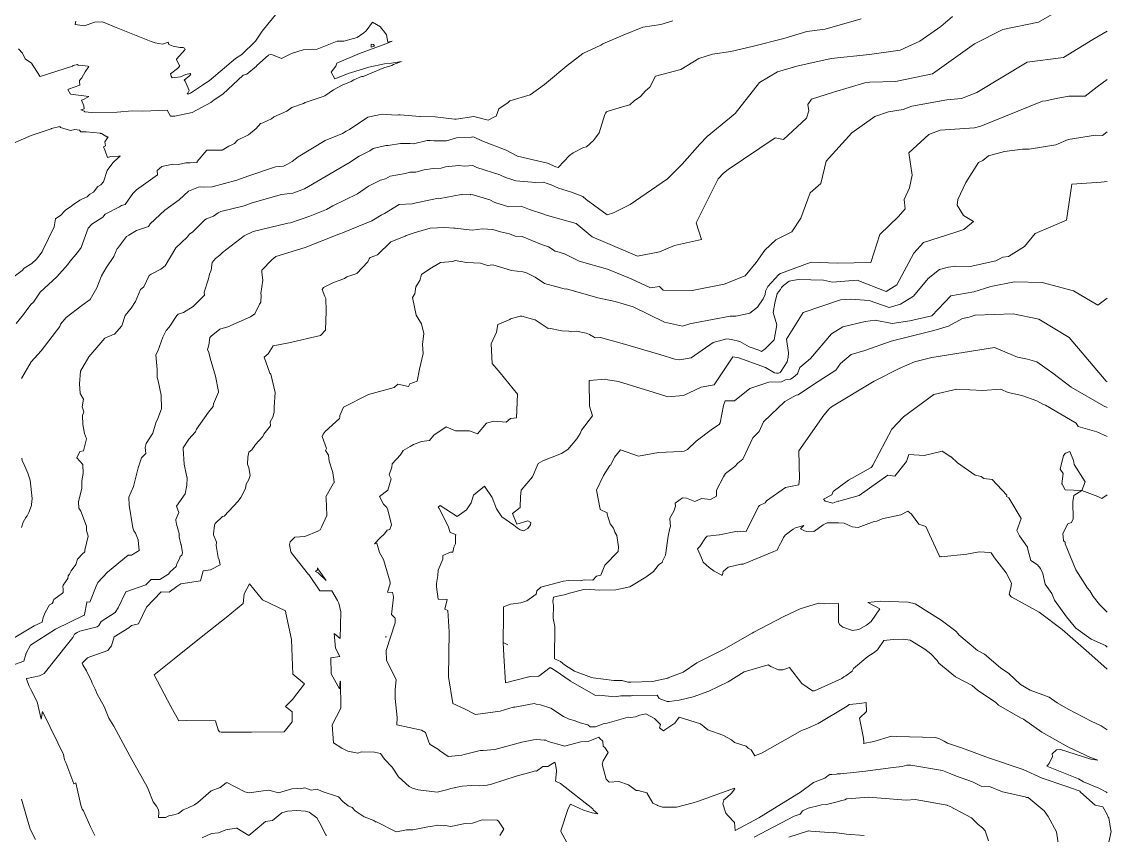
# Model space of a CAD drawing. Header units: metres. Extents: x 809241 to 811075, y 9156873 to 9158251.
# Drawn here: x 810624.8 to 811075.3, y 9157428.7 to 9157765.2 of the extents above; entities that cross this region are included whole.
import ezdxf

# ---------------------------------------------------------------- set-up
doc = ezdxf.new("R2010")
doc.units = ezdxf.units.M
doc.layers.add('C-TOPO-MAJR', color=9, linetype='Continuous')

msp = doc.modelspace()

# ---------------------------------------------------------------- linework, layer by layer
at = {"layer": 'C-TOPO-MAJR', "color": 9, "linetype": 'Continuous', "lineweight": 5}
for points, elevation in [([(811073.27, 9157781.27), (811045.22, 9157765.02), (811030.47, 9157762), (811018.71, 9157756.04), (811001.45, 9157743.65), (810986.08, 9157740.47), (810975.49, 9157740.14), (810973.36, 9157739.9), (810960.49, 9157736.12), (810951.41, 9157733.15), (810949.86, 9157730.9), (810950.28, 9157728.28), (810949.22, 9157725.33), (810939.82, 9157716.52), (810936.29, 9157717.19), (810916.92, 9157704.13), (810914.99, 9157702.55), (810912.75, 9157700.16), (810907.08, 9157688.92), (810903.66, 9157682.05), (810905.91, 9157675.07), (810894.75, 9157672.69), (810888.44, 9157669.98), (810879.38, 9157668.29), (810866.13, 9157673.86), (810860.58, 9157676.24), (810854.07, 9157681.7), (810841.16, 9157685.3), (810840.59, 9157685.67), (810834.71, 9157687.51), (810831.3, 9157688.87), (810826.17, 9157688.67), (810820.38, 9157690.47), (810818.36, 9157691.57), (810811.38, 9157693.58), (810811.35, 9157693.59), (810811.3, 9157693.59), (810810.19, 9157693.7), (810810.38, 9157693.64), (810807.12, 9157693.68), (810806.81, 9157693.64), (810806.4, 9157693.71), (810797.77, 9157692.13), (810797.24, 9157692.17), (810796.45, 9157692.12), (810786.64, 9157690.05), (810786.14, 9157689.88), (810780.79, 9157689.64), (810780.77, 9157689.64), (810774.81, 9157685.83), (810773.39, 9157685.2), (810769.51, 9157682.8), (810757.4, 9157677.88), (810756.77, 9157677.56), (810755.9, 9157677.32), (810742, 9157671.85), (810729.83, 9157668.07), (810728.14, 9157666.65), (810724.06, 9157662.49), (810723.98, 9157661.44), (810724.47, 9157658.26), (810723.64, 9157652.85), (810723.71, 9157652.07), (810723.58, 9157649.16), (810723.07, 9157648.36), (810721.18, 9157644.38), (810719.3, 9157643.17), (810709.91, 9157638.97), (810706.62, 9157637.98), (810703.02, 9157635.12), (810702.57, 9157634.59), (810702.07, 9157631.41), (810701.5, 9157629.56), (810702.13, 9157628.34), (810702.62, 9157626.05), (810704.83, 9157618.66), (810706.06, 9157612.25), (810706.08, 9157612.01), (810704.03, 9157607.18), (810703.93, 9157606.11), (810701.91, 9157603.76), (810697.02, 9157596.61), (810696.65, 9157595.6), (810693.83, 9157592.48), (810691.49, 9157588.9), (810691.45, 9157588.75), (810691.44, 9157588.54), (810691.95, 9157582.2), (810692.85, 9157577.5), (810693.21, 9157576.56), (810692.97, 9157573.47), (810692.38, 9157569.94), (810688.75, 9157564.85), (810689.71, 9157562.17), (810688.42, 9157559.38), (810688.43, 9157559.04), (810688.78, 9157557.34), (810689.88, 9157553.55), (810689.9, 9157552.17), (810690.59, 9157549.13), (810690.63, 9157549.02), (810690.65, 9157548.98), (810691.18, 9157545.59), (810690.89, 9157544.56), (810690.31, 9157544.02), (810690.04, 9157543.02), (810688.82, 9157541.04), (810688.55, 9157539.92), (810686.09, 9157537.71), (810685.38, 9157536.77), (810685.2, 9157536.58), (810681.78, 9157534.43), (810678.28, 9157534.56), (810676.08, 9157532.3), (810667.76, 9157529.42), (810664.62, 9157522.76), (810663.37, 9157520.81), (810657.57, 9157517.06), (810656.61, 9157515.49), (810655.94, 9157514.91), (810648.79, 9157513.12), (810647.6, 9157512.54), (810646.52, 9157511.85), (810645.84, 9157510.56), (810644.18, 9157508.49), (810634.05, 9157495.62), (810632.12, 9157494.63), (810626.9, 9157493.51), (810626.73, 9157493.46), (810626.65, 9157493.38), (810626.7, 9157493.28), (810627.8, 9157490.31), (810628.56, 9157489.05), (810631.18, 9157483.87), (810632.72, 9157476.66), (810633.28, 9157479.9), (810639.68, 9157467), (810641.95, 9157462.18), (810642.35, 9157459.97), (810642.96, 9157458.87), (810646.32, 9157449.92), (810647.09, 9157450.37), (810649.22, 9157441.15), (810649.75, 9157439.56), (810650.25, 9157438.84), (810653.15, 9157432.15), (810655.01, 9157428.64)], 2450), ([(810647.17, 9157765.4), (810646.82, 9157764.05), (810650.69, 9157763.47), (810654.84, 9157764.98), (810658.16, 9157765.09), (810663.08, 9157763.13), (810678.23, 9157757.05), (810679.94, 9157756.46), (810682.92, 9157755.9), (810685.26, 9157756.76), (810685.58, 9157755.83), (810686.73, 9157755.38), (810687.3, 9157755.05), (810690.12, 9157754.58), (810691.48, 9157754.53), (810692.02, 9157754.27), (810692.33, 9157753.71), (810688.67, 9157749.71), (810688.78, 9157749.53), (810688.87, 9157749.22), (810690.03, 9157747.11), (810690.16, 9157747.05), (810689.71, 9157746.43), (810689.18, 9157745.83), (810686.19, 9157743.59), (810686.53, 9157742.68), (810686.94, 9157741.96), (810690.43, 9157742.46), (810692.64, 9157743.32), (810694.42, 9157743.79), (810694.59, 9157743.62), (810694.71, 9157743.6), (810694.22, 9157742.9), (810691.89, 9157741.08), (810692.28, 9157740.62), (810693.95, 9157736.75), (810693.49, 9157735.6), (810693.21, 9157735.32), (810693.52, 9157735.27), (810694.47, 9157735.63), (810699.47, 9157738.95), (810700.06, 9157739.43), (810702.29, 9157740.81), (810713.11, 9157750.02), (810715.74, 9157751.65), (810721.45, 9157757.18), (810724.15, 9157761.32), (810726.46, 9157764.23), (810734.83, 9157774.41)], 2480), ([(811009.64, 9157767.33), (811004.91, 9157763.18), (810996.19, 9157757.18), (810988.06, 9157753.43), (810975.35, 9157751.63), (810959.48, 9157749.93), (810945.25, 9157746.88), (810937.33, 9157744.47), (810929.9, 9157740.05), (810919.79, 9157727.26), (810908.21, 9157717.77), (810905.22, 9157714.59), (810897.87, 9157706.25), (810891.78, 9157700.25), (810876.39, 9157689.55), (810869.48, 9157686.12), (810866.82, 9157685.31), (810858.16, 9157691.63), (810856.81, 9157692.91), (810852.05, 9157694.76), (810846.73, 9157696.32), (810843.75, 9157697.78), (810842, 9157698.24), (810840.55, 9157698.81), (810837.33, 9157698.65), (810829.08, 9157699.33), (810827.01, 9157700.11), (810824.74, 9157700.76), (810822.4, 9157701.82), (810812.93, 9157704.93), (810811.29, 9157705.68), (810807.82, 9157705.5), (810805.48, 9157705.73), (810799.99, 9157705.25), (810798.24, 9157704.59), (810794.85, 9157704.43), (810791.23, 9157703.91), (810787.67, 9157702.96), (810785.17, 9157703), (810783.47, 9157702.4), (810777.09, 9157701.33), (810775.21, 9157700.21), (810773.05, 9157699.67), (810768.21, 9157697.24), (810763.54, 9157693.99), (810753.44, 9157689.12), (810750.8, 9157687.57), (810743.87, 9157684.78), (810735.84, 9157682.05), (810734.8, 9157681.93), (810720.48, 9157678.37), (810716.73, 9157676.6), (810707.73, 9157669.72), (810706.67, 9157668.7), (810704.84, 9157667.31), (810703.48, 9157665.67), (810703.09, 9157662.49), (810702.33, 9157660.8), (810701.91, 9157658.92), (810700.14, 9157653.37), (810700.25, 9157652.11), (810695.65, 9157647.38), (810691.63, 9157644.95), (810689.45, 9157644.31), (810689.11, 9157643.9), (810688.86, 9157643.64), (810685.69, 9157638.87), (810684.53, 9157637.46), (810683.06, 9157634.73), (810681.06, 9157628.9), (810680.13, 9157627.42), (810680.69, 9157621.36), (810680.74, 9157618), (810681.13, 9157616.73), (810682.38, 9157610.72), (810682.54, 9157605.1), (810680.99, 9157601.03), (810680.15, 9157599.36), (810678.94, 9157595.01), (810676.25, 9157590.71), (810675.75, 9157589.1), (810675.99, 9157586.68), (810674.29, 9157584.76), (810672.9, 9157580.74), (810671.01, 9157572.9), (810669.05, 9157568.61), (810669.14, 9157565.19), (810670.72, 9157555.86), (810671.06, 9157554.61), (810671.75, 9157553.68), (810672.84, 9157550.88), (810672.86, 9157550.79), (810673.28, 9157546.5), (810670.09, 9157544.5), (810668.75, 9157544.5), (810660.18, 9157537.58), (810656.23, 9157533.19), (810655.51, 9157531.74), (810652.84, 9157525.1), (810651.6, 9157525.29), (810651.66, 9157524.98), (810650.71, 9157519.96), (810650.64, 9157519.78), (810650.42, 9157519.59), (810650.21, 9157519.54), (810638.72, 9157513.91), (810628.36, 9157507.28), (810626.62, 9157503.96), (810625.56, 9157500.69), (810616.02, 9157497.28)], 2460), ([(810971.95, 9157766.37), (810957.06, 9157762.08), (810949.47, 9157761.16), (810939.97, 9157758.27), (810926.85, 9157755.02), (810918.04, 9157752.91), (810910.46, 9157751.85), (810904.74, 9157749.94), (810897.36, 9157745.47), (810886.87, 9157742.72), (810884.49, 9157738.18), (810882.72, 9157736.59), (810880.69, 9157734.27), (810877.99, 9157732.44), (810876.24, 9157730.77), (810873.14, 9157730.03), (810867.72, 9157728.28), (810866.53, 9157727.99), (810866.27, 9157727.52), (810866.1, 9157727.33), (810865.88, 9157726.79), (810863.55, 9157719.18), (810861.17, 9157716.03), (810858.33, 9157713.43), (810857, 9157713.13), (810852.8, 9157711.01), (810851.25, 9157709.84), (810846.59, 9157704.94), (810845.6, 9157705.18), (810842.15, 9157706.64), (810829.81, 9157709.54), (810825.06, 9157712.09), (810815.03, 9157715.92), (810811.79, 9157717.41), (810811.25, 9157717.55), (810810.81, 9157717.48), (810804.54, 9157717.14), (810800.43, 9157715.92), (810795.27, 9157715.89), (810793.62, 9157716.09), (810792.35, 9157716.13), (810786.71, 9157714.73), (810785.44, 9157714.84), (810781.35, 9157714.9), (810776.32, 9157713.99), (810775.25, 9157714.06), (810770.12, 9157712.82), (810768.63, 9157711.83), (810764.3, 9157709.59), (810759.88, 9157706.71), (810759.55, 9157706.58), (810757.95, 9157705.58), (810741.7, 9157696.06), (810736.83, 9157694.26), (810732.13, 9157693.73), (810720.08, 9157690.25), (810716.7, 9157688.99), (810707.1, 9157686.64), (810705.94, 9157686.09), (810704.08, 9157684.82), (810701.13, 9157683.69), (810700.51, 9157683.21), (810695.48, 9157678.36), (810694.07, 9157677.29), (810693.13, 9157676.14), (810688.44, 9157671.68), (810684.06, 9157664.23), (810682.27, 9157662.87), (810678.31, 9157660.84), (810677.43, 9157660.18), (810675.24, 9157655.59), (810675.09, 9157655.41), (810673.91, 9157654.39), (810671.79, 9157649.5), (810669.97, 9157646.7), (810667.49, 9157643.72), (810666.18, 9157639.36), (810663.12, 9157636.03), (810663.02, 9157635.97), (810659.13, 9157634.29), (810652.44, 9157626.65), (810649.09, 9157620.72), (810648.67, 9157615.39), (810648.89, 9157611.45), (810650.27, 9157609.11), (810649.66, 9157605.91), (810650.35, 9157603.8), (810649.9, 9157602.35), (810650.01, 9157598.55), (810650.72, 9157594.86), (810651.5, 9157592.64), (810650.23, 9157587.67), (810648.78, 9157587.48), (810647.53, 9157584.88), (810650.02, 9157582.11), (810650.2, 9157578.35), (810649.73, 9157576.14), (810649.62, 9157574.83), (810649.62, 9157572.29), (810648.17, 9157566.57), (810648.31, 9157564.05), (810649.17, 9157562.76), (810651.55, 9157556.58), (810651.5, 9157554.7), (810652.19, 9157552.36), (810650.83, 9157546.62), (810650.86, 9157546), (810650.58, 9157545.66), (810649.97, 9157545.31), (810647.86, 9157542.86), (810647.17, 9157540.66), (810645.19, 9157538.02), (810644.43, 9157536.77), (810643.87, 9157536.02), (810643.81, 9157534.97), (810641.9, 9157532.12), (810641.67, 9157531.43), (810641.93, 9157530.61), (810641.84, 9157529.13), (810641.53, 9157528.81), (810637.98, 9157526.26), (810637.67, 9157525.49), (810637.75, 9157525.25), (810637.25, 9157524.58), (810636.24, 9157524.03), (810634.46, 9157520.91), (810633.53, 9157518.79), (810633.15, 9157516.9), (810629.85, 9157515.28), (810620.97, 9157509.97)], 2470), ([(810622.43, 9157640.45), (810625.43, 9157644.1), (810625.73, 9157644.56), (810626.6, 9157645.56), (810628.53, 9157648.31), (810629.66, 9157649.19), (810632.35, 9157653.33), (810639.29, 9157659.62), (810643.86, 9157664.78), (810644.83, 9157666.23), (810647.85, 9157669.75), (810649.34, 9157671.86), (810652.17, 9157679.75), (810653.72, 9157681.45), (810658.26, 9157684.32), (810659.18, 9157685.54), (810665.12, 9157688.59), (810666.04, 9157689.13), (810667.44, 9157689.64), (810670.68, 9157694.2), (810672.26, 9157695.66), (810680.82, 9157701.92), (810680.81, 9157703.73), (810682.72, 9157705.29), (810687.25, 9157706.34), (810689.58, 9157706.15), (810692.62, 9157706.87), (810694.41, 9157706.78), (810697.28, 9157707.02), (810697.25, 9157707.39), (810701.35, 9157712.1), (810707.56, 9157712.08), (810710.39, 9157713.71), (810711.88, 9157714.37), (810712.74, 9157714.87), (810713.96, 9157716.15), (810718.57, 9157718.43), (810721.62, 9157720.98), (810723.48, 9157723.04), (810723.97, 9157723.23), (810724.44, 9157723.37), (810728.06, 9157725.05), (810729, 9157725.91), (810734.34, 9157728.24), (810736.41, 9157729.69), (810741.21, 9157731.41), (810741.91, 9157731.78), (810749.34, 9157734.29), (810750.08, 9157734.61), (810753.6, 9157737.07), (810757.27, 9157739), (810761.01, 9157740.45), (810762.06, 9157741.11), (810765.31, 9157742.53), (810765.87, 9157742.55), (810774.43, 9157746.16), (810777.84, 9157747.11), (810778.52, 9157747.5), (810781.75, 9157748.77), (810777.7, 9157748.09), (810774.72, 9157747.8), (810768.31, 9157746.34), (810760.64, 9157744.1), (810760.13, 9157743.86), (810754.17, 9157741.64), (810752.77, 9157744.35), (810754.59, 9157746.88), (810755, 9157748.12), (810764.42, 9157752.11), (810775.33, 9157756), (810777.96, 9157757.11), (810776.17, 9157756.68), (810775.56, 9157759.85), (810774.44, 9157761.36), (810773.51, 9157762.44), (810773.17, 9157763.11), (810769.76, 9157765), (810767.19, 9157761.48), (810766.26, 9157760.59), (810763.41, 9157758.64), (810757.96, 9157757.11), (810755.23, 9157757.1), (810746.88, 9157753.79), (810741.19, 9157753.58), (810736.26, 9157752.12), (810732.19, 9157750.03), (810728.4, 9157751.5), (810727.49, 9157751.69), (810726.78, 9157751.38), (810722.03, 9157747.08), (810721.86, 9157746.87), (810717.83, 9157743.53), (810716.37, 9157743.09), (810707.91, 9157735.28), (810704.33, 9157732.89), (810702.93, 9157731.73), (810695.16, 9157727.59), (810688.07, 9157726.09), (810687.5, 9157726.08), (810686.3, 9157726.17), (810684.81, 9157728.67), (810674.63, 9157728.18), (810670.4, 9157728.29), (810664.23, 9157727.8), (810653.49, 9157727.65), (810651.03, 9157727.99), (810650.89, 9157727.98), (810650.58, 9157728.16), (810649.23, 9157728.78), (810649.25, 9157728.82), (810650.56, 9157729.17), (810650.38, 9157730.36), (810649.4, 9157732.72), (810650.59, 9157733.11), (810652.51, 9157734.21), (810652.5, 9157734.23), (810645.1, 9157735.23), (810644.86, 9157735.23), (810643.78, 9157737.13), (810644.01, 9157737.25), (810648.76, 9157739.02), (810648.66, 9157740.51), (810648.58, 9157740.86), (810649.63, 9157741.97), (810650.92, 9157744.52), (810652.52, 9157746.64), (810652.13, 9157746.84), (810649.88, 9157747.15), (810648.03, 9157747.23), (810647.73, 9157747.45), (810646.07, 9157747.04), (810645.73, 9157746.82), (810632.33, 9157742.6), (810632.28, 9157742.65), (810632.28, 9157742.69), (810628.73, 9157748.05), (810626.22, 9157749.81), (810625.04, 9157752.21), (810623.36, 9157753.97)], 2490), ([(810894.03, 9157765.56), (810889.07, 9157764), (810881.66, 9157762.99), (810873.44, 9157759.66), (810865.1, 9157756.12), (810864.21, 9157755.51), (810856.74, 9157752.08), (810851.21, 9157747.74), (810851.03, 9157747.64), (810840.95, 9157739.24), (810840.89, 9157739.22), (810835.05, 9157734.97), (810826.57, 9157732.45), (810825.94, 9157731.77), (810822.11, 9157729.15), (810820.98, 9157726.11), (810820.55, 9157725.97), (810817.68, 9157724.47), (810811.68, 9157726.07), (810804.41, 9157724.92), (810804.14, 9157724.91), (810803.97, 9157724.85), (810803.74, 9157724.85), (810795.74, 9157725.84), (810789.54, 9157726.02), (810789.4, 9157725.98), (810781.21, 9157726.71), (810780.49, 9157726.72), (810779.61, 9157726.56), (810773.83, 9157726.94), (810767.92, 9157725.73), (810760.32, 9157720.69), (810758.86, 9157719.93), (810757.37, 9157718.97), (810750.18, 9157716.1), (810739.04, 9157709.29), (810736.6, 9157707.41), (810734.67, 9157706.22), (810732.99, 9157705.5), (810729.69, 9157705.12), (810718.61, 9157701.5), (810713.64, 9157699.65), (810703.5, 9157696.87), (810699.97, 9157696.8), (810698.76, 9157696.97), (810697.84, 9157696.76), (810693.77, 9157695.12), (810689.83, 9157691.56), (810683.98, 9157687.28), (810677.9, 9157681.66), (810677.12, 9157680.56), (810672.26, 9157678.79), (810669.07, 9157676.89), (810668.09, 9157676.4), (810664.38, 9157671.47), (810664.25, 9157671.39), (810664.21, 9157671.35), (810662.85, 9157668.08), (810659.6, 9157663.43), (810657.76, 9157660.11), (810655.75, 9157655.1), (810653.1, 9157650.27), (810649.52, 9157647.89), (810643.16, 9157642.93), (810640.81, 9157640.06), (810640.47, 9157639.12), (810632.82, 9157629.14), (810628.68, 9157624.48), (810624.63, 9157617.6)], 2480), ([(811073.65, 9157761.26), (811067.66, 9157757.87), (811055.51, 9157750.4), (811040.55, 9157748.48), (811019.77, 9157735.96), (811013.38, 9157733.4), (811007.28, 9157732.87), (810992.79, 9157730.28), (810989.27, 9157728.96), (810983.25, 9157727.93), (810977.59, 9157726.05), (810968.01, 9157719.2), (810957.44, 9157707.54), (810955.21, 9157698.33), (810950.78, 9157694.42), (810946.89, 9157683.99), (810943.21, 9157678.24), (810936.66, 9157675.03), (810932.03, 9157670.69), (810928.45, 9157665.62), (810923.94, 9157660.12), (810915.28, 9157656.65), (810902.06, 9157653.97), (810890.05, 9157654.22), (810888.56, 9157655.66), (810884.82, 9157655.2), (810876.81, 9157658.92), (810866.99, 9157662.92), (810855.29, 9157666.22), (810849.24, 9157669.14), (810845.98, 9157670.22), (810845.38, 9157670.36), (810842.61, 9157672.1), (810839.63, 9157673.03), (810831.75, 9157676.3), (810828.78, 9157676.55), (810826.44, 9157677.48), (810822.71, 9157678.24), (810819.52, 9157679.31), (810815.12, 9157679.48), (810811.07, 9157678.99), (810805.04, 9157679.72), (810803.99, 9157679.78), (810803.45, 9157679.87), (810799.78, 9157680.08), (810793.63, 9157679.77), (810787.04, 9157677.9), (810783.74, 9157676.76), (810783.28, 9157676.5), (810777.39, 9157674.12), (810771.93, 9157668.79), (810768.88, 9157667.62), (810768.41, 9157667.14), (810767.86, 9157665.94), (810763.32, 9157661.06), (810759.14, 9157659.69), (810758.16, 9157658.95), (810753.36, 9157657.2), (810749.48, 9157655.33), (810748.97, 9157654.39), (810750.05, 9157651.51), (810750.48, 9157650.75), (810750.66, 9157645.48), (810750.31, 9157637.69), (810748.34, 9157635.36), (810735.2, 9157632.41), (810728.71, 9157631.13), (810726.71, 9157627.83), (810725.01, 9157626.51), (810727.38, 9157619.9), (810727.78, 9157619.44), (810729.6, 9157611.88), (810729.07, 9157605.73), (810729.13, 9157603.75), (810728.59, 9157601.64), (810727.52, 9157599.72), (810727.55, 9157598), (810724.87, 9157594.58), (810724.51, 9157593.67), (810721.3, 9157590.25), (810721.13, 9157589.94), (810719.83, 9157588.08), (810718.63, 9157587.2), (810718.2, 9157585.11), (810718.14, 9157582.26), (810718.69, 9157580.68), (810719.14, 9157577.53), (810718.65, 9157575.81), (810717.61, 9157573.89), (810717.24, 9157572.09), (810715.37, 9157568.48), (810714.21, 9157566.92), (810708.42, 9157560.71), (810707.77, 9157560.51), (810704.67, 9157557.62), (810704.46, 9157556.98), (810704, 9157553.37), (810704.01, 9157553.14), (810704.08, 9157553.01), (810705.25, 9157549.89), (810705.17, 9157548.49), (810705.92, 9157543.63), (810706.43, 9157542.68), (810706.78, 9157540.62), (810702.78, 9157538.43), (810699.71, 9157538.14), (810698.65, 9157534.01), (810690.59, 9157532.74), (810688.81, 9157531.61), (810685.68, 9157529.22), (810682.41, 9157529.34), (810676.32, 9157523.06), (810672.98, 9157516.16), (810670.18, 9157515.52), (810669.05, 9157514.55), (810662.95, 9157510.79), (810661.9, 9157506.99), (810660.7, 9157505.63), (810660.35, 9157505.15), (810654.16, 9157502.87), (810652.91, 9157502.57), (810651.9, 9157502.08), (810651.84, 9157501.9), (810649.66, 9157499.92), (810650.03, 9157499.15), (810651.52, 9157496.65), (810653.62, 9157492.43), (810653.86, 9157491.64), (810655.13, 9157489.17), (810655.56, 9157488.15), (810655.89, 9157487.13), (810658.87, 9157481.93), (810660.77, 9157477.18), (810662.89, 9157473.84), (810669.54, 9157461.31), (810676.54, 9157448.76), (810677.04, 9157447.81), (810679.11, 9157442.58), (810680.49, 9157440.75), (810681.24, 9157439.19), (810681.46, 9157438.08), (810681.26, 9157436.02), (810684.18, 9157436.11), (810685.5, 9157436.79), (810687.61, 9157437.2), (810689.63, 9157437.77), (810691.43, 9157439.23), (810693.53, 9157439.99), (810696.13, 9157441.29), (810697.62, 9157442.19), (810703.01, 9157447.14), (810706.8, 9157448.43), (810709.31, 9157450.46), (810709.62, 9157450.51), (810716.99, 9157446.64), (810718.83, 9157446.27), (810724.59, 9157447.12), (810726.94, 9157447.3), (810730.92, 9157446.32), (810736.4, 9157447.86), (810738.89, 9157448.08), (810739.9, 9157447.92), (810741.85, 9157448.26), (810744.46, 9157447.42), (810746.95, 9157447.82), (810748.97, 9157446.86), (810755.78, 9157444.63), (810757.53, 9157442.67), (810759.71, 9157440.9), (810761.38, 9157440.22), (810762.61, 9157438.82), (810766.3, 9157436.33), (810770.29, 9157434.79), (810771.09, 9157434.27), (810771.45, 9157434.2), (810779.53, 9157430.1), (810781.89, 9157430.5), (810783.8, 9157431.02), (810786.54, 9157430.98), (810792.63, 9157432.23), (810793.89, 9157432.33), (810796.86, 9157432.88), (810799.07, 9157432.63), (810799.83, 9157432.68), (810802.14, 9157432.3), (810808.12, 9157433.6), (810811.11, 9157433.71), (810815.14, 9157435.05), (810815.15, 9157435.05), (810821.31, 9157434.95), (810821.85, 9157434.6), (810824.05, 9157431.23), (810822.52, 9157428.6)], 2440), ([(811073.65, 9157741.32), (811069.44, 9157738.32), (811064.49, 9157734.39), (811057.78, 9157734.36), (811052.52, 9157733.49), (811048.23, 9157732.42), (811046.95, 9157732.28), (811021.41, 9157722.02), (811018.75, 9157721.28), (811004.59, 9157720.35), (810999.86, 9157718.49), (810991.66, 9157710.95), (810993.02, 9157701.69), (810991.87, 9157696.52), (810989.62, 9157691.65), (810990.03, 9157687.76), (810987.3, 9157684.63), (810979.65, 9157677.14), (810975.86, 9157665.61), (810962.02, 9157665.3), (810951.28, 9157665.74), (810938.48, 9157661.13), (810937.8, 9157660.62), (810933.25, 9157655.65), (810932.28, 9157653.71), (810932.13, 9157652.31), (810931.36, 9157650.63), (810929, 9157647.19), (810925.85, 9157644.61), (810920.06, 9157643.43), (810917.78, 9157643.43), (810903.16, 9157640.67), (810901.01, 9157640.2), (810898.01, 9157639.23), (810890.61, 9157640.87), (810877.67, 9157647.33), (810870.21, 9157649.43), (810863.03, 9157651.03), (810850.05, 9157654.67), (810849.53, 9157654.6), (810846.19, 9157655.52), (810846, 9157655.53), (810840.96, 9157656.86), (810837.06, 9157659.56), (810833.44, 9157661.34), (810831.93, 9157661.75), (810827.24, 9157662.29), (810819.55, 9157664.66), (810817.34, 9157664.37), (810814.42, 9157665.28), (810808.63, 9157665.57), (810804.04, 9157666.4), (810803.05, 9157665.99), (810797.89, 9157665.61), (810793.45, 9157663), (810790.09, 9157660.63), (810789.34, 9157658.17), (810787.78, 9157655.52), (810787.31, 9157652.65), (810786.3, 9157651.09), (810787.79, 9157643.8), (810790.02, 9157640.21), (810791.03, 9157636.2), (810790.53, 9157631.66), (810790.8, 9157627.92), (810789.19, 9157621.56), (810788.29, 9157616.52), (810785.3, 9157615.42), (810784.65, 9157614.29), (810780.22, 9157615.29), (810778.69, 9157613.94), (810768.17, 9157610.97), (810757.86, 9157605.72), (810756.31, 9157602.28), (810756.33, 9157601.67), (810756.15, 9157601.05), (810750.22, 9157595.68), (810749.36, 9157594.6), (810749, 9157593.58), (810750.81, 9157588.71), (810750.32, 9157587.85), (810751.56, 9157585.96), (810751.81, 9157583.4), (810753.37, 9157578.73), (810753.4, 9157578.68), (810753.4, 9157578.67), (810753.89, 9157574.95), (810753.91, 9157574.44), (810753.61, 9157574.29), (810750.52, 9157568.71), (810750.64, 9157568.13), (810750.87, 9157560.91), (810748.75, 9157556.16), (810748.19, 9157555.1), (810747.17, 9157554.49), (810741.8, 9157552.25), (810737.73, 9157551.94), (810735.79, 9157550.11), (810735.41, 9157548.93), (810736.08, 9157545.87), (810736.2, 9157545.64), (810743.39, 9157536.59), (810743.37, 9157536.5), (810743.43, 9157536.52), (810747.98, 9157529.86), (810753, 9157529.78), (810755.39, 9157525.83), (810755.88, 9157524.74), (810756.74, 9157521.08), (810756.74, 9157521.08), (810756.47, 9157510.12), (810753.97, 9157512.13), (810754.43, 9157506.04), (810756.32, 9157502.58), (810752.58, 9157502.13), (810752.64, 9157495.54), (810756.18, 9157489.24), (810756.41, 9157492.46), (810756.51, 9157492.35), (810756.77, 9157481.33), (810756.77, 9157481.33), (810756.77, 9157481.33), (810756.77, 9157481.33), (810756.77, 9157481.33), (810756.77, 9157481.32), (810753.16, 9157474.4), (810753.66, 9157467), (810757.15, 9157464.73), (810759.66, 9157463.5), (810763.68, 9157462.64), (810765.21, 9157463.26), (810770.59, 9157463.04), (810773.05, 9157462.46), (810774.77, 9157460.18), (810777.99, 9157456.9), (810780.49, 9157452.83), (810780.5, 9157452.82), (810784.98, 9157448.92), (810786.4, 9157448.18), (810788.63, 9157447.44), (810796.59, 9157446.59), (810801, 9157447.63), (810802.17, 9157448.1), (810806.87, 9157449.04), (810810.93, 9157449.33), (810814.22, 9157449.2), (810817.26, 9157449.43), (810819.06, 9157449.83), (810829.16, 9157453.19), (810835.87, 9157454.89), (810837.07, 9157455.31), (810837.64, 9157455.2), (810840.28, 9157457.13), (810842.31, 9157457.1), (810845.26, 9157458.97), (810845.55, 9157458.05), (810845.96, 9157455.51), (810845.95, 9157455.27), (810845.92, 9157455.11), (810845.54, 9157451.09), (810847.49, 9157450.06), (810860.88, 9157439.57), (810860.88, 9157439.53), (810860.89, 9157439.51), (810861.07, 9157439.27), (810863.01, 9157437.63), (810860.64, 9157437.95), (810857.09, 9157439.1), (810851.64, 9157441.55), (810850.68, 9157439.73), (810847.71, 9157430.58), (810847.67, 9157430.38), (810847.64, 9157430.34), (810847.64, 9157430.29), (810850.96, 9157424.19)], 2430), ([(810621.29, 9157714.95), (810628.69, 9157718.1), (810629.04, 9157718.29), (810636.9, 9157720.94), (810637.08, 9157720.97), (810640.48, 9157721.87), (810640.71, 9157721.47), (810644.95, 9157720.27), (810646.71, 9157720.56), (810647.62, 9157720.54), (810648.66, 9157720.38), (810649.19, 9157719.65), (810651.32, 9157719.69), (810657.13, 9157719.12), (810657.27, 9157719.02), (810657.7, 9157718.91), (810659.97, 9157717.57), (810660.54, 9157717.59), (810659.13, 9157715.57), (810659.39, 9157713.93), (810658.56, 9157713.49), (810659.19, 9157711.83), (810659.22, 9157711.76), (810660.18, 9157709.02), (810661.62, 9157709.44), (810664.88, 9157709.6), (810665.43, 9157709.77), (810665.14, 9157709.31), (810664.93, 9157709.17), (810662.34, 9157706.85), (810660.09, 9157703.72), (810658.56, 9157698.92), (810657.48, 9157697.69), (810656.23, 9157697.07), (810654.39, 9157694.68), (810652.94, 9157693.87), (810651.75, 9157692.82), (810649.54, 9157691.87), (810648.71, 9157691.4), (810645.71, 9157689.32), (810645.44, 9157689.05), (810642.9, 9157687.29), (810642.59, 9157687.04), (810640.94, 9157685.23), (810640.88, 9157685.14), (810638.76, 9157683.67), (810638.17, 9157680.33), (810633.47, 9157670.66), (810633.24, 9157670.01), (810630.89, 9157666.98), (810628.94, 9157665.24), (810625.78, 9157663.21), (810624.9, 9157662.36), (810619.38, 9157658.16)], 2500), ([(811073.65, 9157719.7), (811071.71, 9157718.18), (811068.8, 9157718.26), (811057.46, 9157716.49), (811052.37, 9157714.24), (811041.42, 9157712.45), (811038.64, 9157712.44), (811031.21, 9157711.53), (811024.56, 9157709.7), (811022.19, 9157707.77), (811020.48, 9157706.98), (811015.16, 9157698.69), (811011.89, 9157691.68), (811011.65, 9157689.34), (811014.19, 9157685.09), (811018.29, 9157682.57), (811014.32, 9157679.23), (811010.68, 9157678), (810997.61, 9157673.85), (810993.74, 9157669.49), (810986.69, 9157656.36), (810982.27, 9157653.59), (810970.23, 9157658.24), (810960.02, 9157657.53), (810956.25, 9157658.26), (810945.86, 9157658.61), (810942.12, 9157657.91), (810939.73, 9157656.11), (810938.97, 9157655.29), (810938.57, 9157654.48), (810937.21, 9157652.79), (810936.19, 9157648.8), (810935.51, 9157644.9), (810936.96, 9157639.86), (810935.89, 9157633.58), (810932.13, 9157629.96), (810930.67, 9157628.76), (810929.51, 9157629.42), (810925.58, 9157630.78), (810921.65, 9157632.97), (810918.27, 9157633.76), (810916.3, 9157634.01), (810910.72, 9157632.5), (810901.6, 9157626.21), (810896.95, 9157625.31), (810894.85, 9157625.63), (810888.69, 9157627.62), (810873, 9157632.07), (810864.14, 9157634.54), (810861.88, 9157634.41), (810859.5, 9157635.86), (810858.14, 9157636.32), (810854.22, 9157637.19), (810852.12, 9157636.92), (810850.96, 9157637.19), (810848.13, 9157637.31), (810842.78, 9157638.48), (810842.5, 9157638.34), (810837.1, 9157641.9), (810836.95, 9157641.96), (810831.58, 9157643.4), (810830.89, 9157643.48), (810826.93, 9157642.36), (810826.67, 9157642.17), (810826.59, 9157642.01), (810821.6, 9157639.99), (810821.03, 9157636.81), (810818.85, 9157632.01), (810819.29, 9157623.88), (810822.66, 9157620), (810829.73, 9157611.12), (810829.32, 9157601.36), (810826.86, 9157601.03), (810825.11, 9157599.51), (810819.99, 9157600.04), (810816.94, 9157599.22), (810813.18, 9157594.81), (810809.91, 9157595.95), (810804.06, 9157596.02), (810800.32, 9157597.71), (810795.13, 9157594.24), (810793.38, 9157591.96), (810790.12, 9157591.52), (810786.76, 9157590.36), (810785.36, 9157589.47), (810782.43, 9157587.92), (810781.4, 9157586.11), (810777.96, 9157582.38), (810777.84, 9157580.99), (810776.64, 9157577.84), (810777.5, 9157576.15), (810776.17, 9157571.47), (810772.71, 9157568.86), (810774.36, 9157565.6), (810775.73, 9157564.31), (810776.11, 9157563.31), (810777.66, 9157557.13), (810776.94, 9157555.15), (810775.92, 9157554.85), (810774.79, 9157553.36), (810772.83, 9157551.63), (810770.68, 9157549.29), (810771.65, 9157549.52), (810772.7, 9157545.71), (810774.28, 9157542.81), (810774.29, 9157542.74), (810777.09, 9157533.44), (810777.15, 9157532.7), (810775.98, 9157529.25), (810778.06, 9157529.14), (810778.42, 9157527.42), (810778.47, 9157527.07), (810777.66, 9157520.07), (810779.15, 9157518.44), (810779.11, 9157516.6), (810779.12, 9157516.6), (810775.49, 9157505.11), (810775.52, 9157500.95), (810779.56, 9157493.15), (810779.21, 9157488.81), (810779.22, 9157488.74), (810779.12, 9157485.28), (810779.97, 9157477.48), (810779.89, 9157474.39), (810790.02, 9157472.14), (810791.7, 9157471.17), (810793.08, 9157467.28), (810793.35, 9157466.66), (810793.59, 9157466.3), (810797.14, 9157464.12), (810797.56, 9157463.75), (810801.04, 9157461.25), (810801.25, 9157461.22), (810806.75, 9157461.78), (810807.65, 9157462.09), (810814.36, 9157463.73), (810815.2, 9157463.8), (810815.62, 9157463.8), (810820.36, 9157464.22), (810831.57, 9157467.26), (810836.38, 9157468.17), (810837.77, 9157468.27), (810840.85, 9157467.99), (810841.43, 9157468.01), (810842.39, 9157467.42), (810848.42, 9157465.79), (810849.17, 9157465.5), (810856.01, 9157467.37), (810858.95, 9157467.5), (810863.41, 9157469.25), (810863.81, 9157468.75), (810865.1, 9157467.62), (810865.2, 9157465.6), (810865.9, 9157465.07), (810867.31, 9157462.96), (810865.13, 9157459.43), (810864.85, 9157458.13), (810866.5, 9157451.88), (810867.69, 9157450.68), (810871.71, 9157451), (810875.63, 9157449.56), (810878.8, 9157447.29), (810879.61, 9157447.19), (810883.26, 9157446.31), (810885.78, 9157441.95), (810887.49, 9157441.2), (810887.66, 9157441.01), (810889.74, 9157440.35), (810895.56, 9157440.39), (810902.46, 9157442.1), (810904.18, 9157442.72), (810919.53, 9157448.12), (810919.63, 9157447.86), (810918.24, 9157446.16), (810916.31, 9157444.29), (810915.1, 9157443.31), (810914.73, 9157441.68), (810915.76, 9157438.3), (810915.96, 9157437.81), (810916.74, 9157436.84), (810919.51, 9157433.94), (810919.75, 9157430.73), (810929.52, 9157435.89), (810935.38, 9157439.48), (810946.79, 9157446.51), (810952.17, 9157450.53), (810952.18, 9157450.53), (810956.91, 9157452.26), (810958.19, 9157453.45), (810958.97, 9157453.78), (810959.81, 9157453.89), (810961.64, 9157453.92), (810962.03, 9157454.12), (810963.4, 9157454.09), (810972.52, 9157455.1), (810985.07, 9157456.72), (810988.83, 9157457.18), (810990.84, 9157457.67), (810992.41, 9157457.67), (811005.51, 9157455.46), (811009.02, 9157454.17), (811011.33, 9157453.12), (811017.93, 9157450.77), (811021.59, 9157449.08), (811025.02, 9157448.9), (811030.39, 9157446.69), (811039.74, 9157444.56), (811040.23, 9157444.39), (811040.92, 9157444.31), (811047.61, 9157438.83), (811049.23, 9157436.43), (811052.64, 9157430.15), (811053.7, 9157423.66)], 2420), ([(811073.65, 9157699.17), (811071.1, 9157698.82), (811058.97, 9157698.02), (811056.76, 9157683.17), (811043.84, 9157677.59), (811039.38, 9157672.22), (811032.81, 9157668.15), (811030.52, 9157667.84), (811027.6, 9157666.28), (811017.04, 9157664.01), (811010.96, 9157664.13), (811008, 9157663.69), (811004.29, 9157662.7), (810999.55, 9157659.02), (810993.54, 9157651.65), (810988.23, 9157648.39), (810983.46, 9157647), (810975.19, 9157649.89), (810967.47, 9157650.5), (810963.34, 9157650.14), (810947.97, 9157644.97), (810940.97, 9157633.86), (810941.78, 9157628.25), (810941.73, 9157626.43), (810941.33, 9157624.57), (810938.85, 9157620.72), (810938.41, 9157620.15), (810937.74, 9157619.8), (810936.85, 9157619.8), (810935.99, 9157620), (810932.34, 9157622.15), (810921.34, 9157626.21), (810918.88, 9157626.53), (810911.14, 9157615.01), (810905.73, 9157614.01), (810898.47, 9157610.56), (810891.97, 9157610), (810886.33, 9157611.81), (810871.56, 9157616.33), (810867.14, 9157617.03), (810866.11, 9157617.34), (810859.36, 9157616.77), (810859.35, 9157616.76), (810859.37, 9157616.49), (810859.59, 9157606.17), (810860.79, 9157602.13), (810856.27, 9157596.32), (810855.71, 9157594.92), (810854.28, 9157592.62), (810850.6, 9157588.21), (810848.01, 9157586.67), (810840.2, 9157583.58), (810838.37, 9157582.53), (810835.96, 9157576.99), (810831.33, 9157571.45), (810830.99, 9157568.76), (810830.93, 9157564.27), (810827.74, 9157561.74), (810829.47, 9157557.43), (810834.04, 9157558.78), (810835.32, 9157558.08), (810835.18, 9157557.06), (810833.99, 9157555.61), (810832.25, 9157554.67), (810830.83, 9157555.08), (810829.59, 9157555.81), (810828.25, 9157556.96), (810823.26, 9157560.38), (810821.05, 9157563.71), (810819.31, 9157568.37), (810816.05, 9157573.08), (810811.6, 9157569.31), (810810.62, 9157566.25), (810808.62, 9157563.33), (810804.77, 9157560.49), (810797.77, 9157565.13), (810796.98, 9157564.42), (810797.32, 9157563.87), (810801.03, 9157556.61), (810801.91, 9157554), (810804.2, 9157553.12), (810804.11, 9157552.41), (810804.11, 9157549.25), (810803.45, 9157547.85), (810803.03, 9157545.79), (810802.02, 9157545.83), (810798.85, 9157544.49), (810798.93, 9157542.85), (810797, 9157538.42), (810796.87, 9157536.2), (810796.23, 9157532.82), (810796.31, 9157531.67), (810796.33, 9157531.53), (810796.9, 9157526.41), (810796.9, 9157526.4), (810800.74, 9157526.16), (810799.69, 9157522.28), (810800.99, 9157521.72), (810801.44, 9157512.86), (810801.29, 9157494.23), (810803.03, 9157483.17), (810807.89, 9157481.01), (810812.45, 9157478.64), (810822.64, 9157480.08), (810827.92, 9157481.69), (810828.64, 9157481.66), (810836.61, 9157483.17), (810837.51, 9157482.96), (810839.21, 9157482.7), (810843.57, 9157481.32), (810848.81, 9157477.89), (810851.19, 9157476.79), (810853.15, 9157476.21), (810855.75, 9157475.18), (810858.79, 9157474.4), (810859.77, 9157473.57), (810861.97, 9157473.62), (810865.66, 9157474.96), (810866.87, 9157475.04), (810875.5, 9157477.58), (810876.53, 9157477.37), (810878.55, 9157477.65), (810880.39, 9157478.37), (810882.79, 9157478.98), (810886.38, 9157477.06), (810888.91, 9157474.53), (810888.52, 9157473.12), (810890.08, 9157471.93), (810890.75, 9157472.31), (810894.89, 9157475.07), (810896.66, 9157477.5), (810905.42, 9157474.78), (810908.5, 9157472.34), (810914.7, 9157470.14), (810918.33, 9157468.15), (810919.47, 9157467.13), (810924.29, 9157465.53), (810925.22, 9157464.75), (810926.41, 9157463.99), (810927.93, 9157461.61), (810931, 9157462.76), (810943.63, 9157469.96), (810947.17, 9157472.05), (810949.78, 9157472.97), (810954.15, 9157474.97), (810966.14, 9157482.16), (810966.94, 9157482.78), (810971.38, 9157483.15), (810973.95, 9157483.56), (810974.14, 9157479.86), (810971.25, 9157477.11), (810972.85, 9157468.89), (810972.94, 9157467.08), (810972.92, 9157466.66), (810977.2, 9157467.51), (810984.5, 9157469.69), (810986.6, 9157469.6), (811002.52, 9157469.15), (811003.96, 9157468.72), (811006.27, 9157467.69), (811007.59, 9157466.86), (811013.82, 9157464.8), (811024.56, 9157460.75), (811038.9, 9157455.96), (811046.75, 9157452.3), (811056.55, 9157448.98), (811062.04, 9157447.14), (811062.33, 9157446.9), (811062.6, 9157446.5), (811068.7, 9157441.13), (811071.85, 9157440.43), (811073.65, 9157437.3), (811074, 9157436.23), (811074.13, 9157436.06), (811074.36, 9157435.92), (811075.21, 9157430.67), (811075.31, 9157430.29), (811074.33, 9157425.89)], 2410), ([(811073.65, 9157650.85), (811069.76, 9157647.96), (811059.74, 9157653.93), (811046.69, 9157657.35), (811035.28, 9157657.57), (811025.55, 9157655.68), (811018.44, 9157653.51), (811009, 9157651.77), (811001.18, 9157643.61), (810992.04, 9157641.43), (810984.66, 9157640.4), (810977.68, 9157641.83), (810973.58, 9157641.2), (810964.34, 9157639.05), (810959.6, 9157636.14), (810951.01, 9157625.94), (810946.48, 9157622.22), (810945.58, 9157619.56), (810943.78, 9157618.08), (810942.71, 9157617.35), (810940.66, 9157617.06), (810938.98, 9157616.2), (810933.65, 9157616.18), (810925.8, 9157613.49), (810919.45, 9157608.45), (810915.69, 9157608.37), (810914.92, 9157606.44), (810913.64, 9157599.27), (810913.23, 9157598.59), (810910.37, 9157596.81), (810903.69, 9157591.67), (810900.14, 9157588.27), (810898.68, 9157587.53), (810897.43, 9157587.38), (810888.07, 9157587.05), (810879.74, 9157585.52), (810872.3, 9157588.15), (810869.87, 9157585.04), (810868.32, 9157581.88), (810867.95, 9157581.61), (810865.29, 9157577.55), (810862.46, 9157571.43), (810863.89, 9157563.59), (810863.91, 9157563.55), (810863.96, 9157563.51), (810866.87, 9157562.05), (810866.85, 9157561.47), (810867.21, 9157560.09), (810868.13, 9157557.46), (810869.48, 9157555.76), (810869.97, 9157554.03), (810870.9, 9157552.64), (810871.58, 9157547.96), (810871.39, 9157546.11), (810865.83, 9157540.42), (810864.25, 9157536.22), (810862.37, 9157535.9), (810860.99, 9157534.2), (810857.32, 9157534.31), (810855.66, 9157533.89), (810850.84, 9157534.09), (810848.81, 9157533.8), (810839.44, 9157531.27), (810837.77, 9157529.79), (810837.43, 9157528.37), (810833.65, 9157525.67), (810831.08, 9157524.89), (810826.89, 9157524.35), (810823.98, 9157523.24), (810823.92, 9157519.59), (810823.93, 9157519.54), (810823.9, 9157508.5), (810823.9, 9157508.49), (810823.9, 9157508.46), (810825.76, 9157507.49), (810823.9, 9157508.45), (810824.14, 9157503.11), (810824.15, 9157503.03), (810824.78, 9157491.71), (810834.45, 9157494.19), (810834.64, 9157494.29), (810834.94, 9157494.34), (810838.59, 9157494.57), (810843.28, 9157498.05), (810845.36, 9157496.87), (810851.56, 9157492.54), (810851.64, 9157492.48), (810851.75, 9157492.43), (810862.02, 9157486.58), (810863.34, 9157486.69), (810869.99, 9157485.96), (810870.8, 9157486.14), (810872.55, 9157486.36), (810876.79, 9157486.4), (810877.4, 9157486.52), (810887.58, 9157486.7), (810888.29, 9157485.33), (810891.69, 9157484.08), (810892.43, 9157484.07), (810896.6, 9157484.64), (810902.47, 9157485.9), (810908.88, 9157488.25), (810916.9, 9157492.19), (810923.55, 9157496.26), (810933.4, 9157499.14), (810934.51, 9157498.45), (810937.69, 9157497.1), (810937.96, 9157497.18), (810939.52, 9157497.2), (810942.21, 9157498.06), (810947.33, 9157491.49), (810951.82, 9157488.41), (810952.65, 9157488.48), (810963.93, 9157493.57), (810964.75, 9157494.29), (810965.58, 9157494.6), (810968.15, 9157496.52), (810968.69, 9157497.71), (810974.72, 9157502.71), (810976.92, 9157504.09), (810978.59, 9157505.4), (810981.21, 9157509.33), (810985.07, 9157509.73), (810989.24, 9157509.85), (810992.17, 9157509.45), (810998.2, 9157505.71), (811000.75, 9157503.8), (811003.26, 9157500.98), (811004.01, 9157499.88), (811010.94, 9157494.22), (811017.83, 9157490.64), (811020.05, 9157488.73), (811027.62, 9157483.65), (811028.76, 9157482.56), (811037.74, 9157477.25), (811039.05, 9157476.78), (811046.63, 9157471.31), (811057.33, 9157465.33), (811067.03, 9157460.72), (811067.11, 9157460.67), (811069.77, 9157459.72), (811066.91, 9157460.24), (811054.27, 9157464.13), (811052.66, 9157464.03), (811050.86, 9157462.43), (811051.04, 9157461.35), (811049.61, 9157458.39), (811048.62, 9157457.24), (811061.75, 9157452.01), (811063.87, 9157450.85), (811070.23, 9157448.14), (811073.29, 9157446.56), (811073.65, 9157446.31)], 2400), ([(811073.65, 9157616.28), (811073.17, 9157616.49), (811057.93, 9157634.53), (811045.34, 9157642.23), (811034.73, 9157644.32), (811019.09, 9157643.82), (811016.53, 9157642.94), (811013.84, 9157642.45), (811008.01, 9157639.34), (811002.01, 9157637.42), (810984.3, 9157633.07), (810973.48, 9157629.25), (810967.72, 9157627.54), (810963.39, 9157623.78), (810961.36, 9157621.14), (810952.2, 9157615.2), (810945.8, 9157610.83), (810944.98, 9157610.71), (810940.36, 9157608.09), (810931.48, 9157599.67), (810929.7, 9157595.76), (810927.11, 9157593.08), (810922.99, 9157584.2), (810920.84, 9157582.66), (810919.59, 9157581.28), (810915.83, 9157578.38), (810914.93, 9157576.96), (810912.05, 9157571.44), (810912.09, 9157569.03), (810909.54, 9157567.56), (810905.92, 9157567.98), (810903.12, 9157566.77), (810899.59, 9157568.16), (810898.06, 9157568.22), (810895.03, 9157566.02), (810895.07, 9157564.88), (810894.37, 9157562.82), (810892.82, 9157559.86), (810892.75, 9157559.63), (810893.02, 9157556.41), (810892.79, 9157555.67), (810892.09, 9157552.43), (810890.91, 9157544.57), (810889.72, 9157542.06), (810889.6, 9157541.51), (810888.47, 9157540.86), (810887.9, 9157540.25), (810885.99, 9157537.81), (810882.78, 9157535.49), (810876.17, 9157531.52), (810870.4, 9157530.28), (810863.7, 9157530.15), (810857.77, 9157530.45), (810850.73, 9157528.71), (810849.82, 9157528.26), (810846.31, 9157527.58), (810844.65, 9157527.13), (810844.43, 9157525.38), (810844.61, 9157523.73), (810844.54, 9157518.49), (810845.14, 9157515.1), (810845.03, 9157501.67), (810847.56, 9157500.54), (810849.14, 9157499.17), (810852.18, 9157497.25), (810853.34, 9157496.63), (810860.31, 9157493.95), (810861.01, 9157493.78), (810869.62, 9157492.76), (810873.07, 9157492.66), (810875.35, 9157492.09), (810876.6, 9157492.04), (810885.57, 9157492.24), (810891.97, 9157493.68), (810892.11, 9157493.76), (810898.26, 9157496.18), (810903.88, 9157499.98), (810915.02, 9157505.54), (810926.75, 9157512.32), (810927.57, 9157512.66), (810939.9, 9157519.22), (810946.71, 9157522.42), (810954.19, 9157524.66), (810956.6, 9157524.49), (810962.58, 9157524.53), (810962.54, 9157516.86), (810962.98, 9157515.87), (810964.37, 9157514.77), (810968.27, 9157513.46), (810970.93, 9157513.76), (810974.15, 9157515.63), (810976.09, 9157517.17), (810979.57, 9157522.37), (810974.65, 9157524.96), (810979.83, 9157525.6), (810991.38, 9157525.18), (810994.19, 9157524.38), (811005.04, 9157517.65), (811011, 9157513.18), (811012.01, 9157512.04), (811012.32, 9157511.6), (811019.99, 9157505.17), (811022.87, 9157503.68), (811029.58, 9157497.91), (811032.92, 9157495.66), (811037.84, 9157491), (811041.77, 9157488.68), (811049.64, 9157485.85), (811053, 9157483.42), (811057.51, 9157480.9), (811066.98, 9157475.92), (811071.17, 9157473.93), (811073.65, 9157472.26)], 2390), ([(811073.65, 9157605.7), (811072.05, 9157606.38), (811058.75, 9157614.07), (811051.17, 9157619.83), (811044.48, 9157624.53), (811040.67, 9157625.65), (811036.55, 9157626.47), (811026.97, 9157630.49), (811001.17, 9157626.37), (810994.02, 9157624.47), (810987.58, 9157621.71), (810977.29, 9157616.58), (810959.65, 9157605.92), (810958.7, 9157605.08), (810956.43, 9157602.48), (810946.08, 9157587.73), (810946.37, 9157576.29), (810946.11, 9157573.59), (810940.57, 9157572.48), (810932.74, 9157567.02), (810932.23, 9157566.21), (810929.91, 9157565.09), (810929.38, 9157564.65), (810929.31, 9157564.41), (810929.28, 9157564.38), (810924.27, 9157554.41), (810923.26, 9157554.44), (810920.73, 9157554.19), (810920.56, 9157554.22), (810920.13, 9157554.38), (810913.36, 9157553.03), (810913.11, 9157552.92), (810908.31, 9157552.46), (810908.15, 9157552.36), (810907.55, 9157551.78), (810905.13, 9157548.16), (810904.16, 9157547.12), (810905.88, 9157543.47), (810906.51, 9157541.65), (810909, 9157539.5), (810911.09, 9157538), (810914.21, 9157536.27), (810914.37, 9157536.14), (810914.73, 9157537.03), (810914.71, 9157537.2), (810914.77, 9157537.74), (810916.9, 9157539.65), (810922.13, 9157540.85), (810922.86, 9157540.78), (810923.08, 9157540.81), (810935.84, 9157546.02), (810937.12, 9157546.69), (810937.59, 9157547.62), (810937.93, 9157548.47), (810939.15, 9157550.36), (810939.83, 9157551.9), (810940.42, 9157552.86), (810943.78, 9157555.33), (810944.78, 9157555.87), (810948.21, 9157556.86), (810946.83, 9157555.49), (810948.46, 9157554.66), (810949.38, 9157554.35), (810952.34, 9157554.44), (810952.52, 9157554.4), (810952.66, 9157554.46), (810956.16, 9157557.08), (810957.81, 9157557.96), (810962.56, 9157557.96), (810964.85, 9157557.73), (810968.24, 9157556.3), (810970.7, 9157556.06), (810977.32, 9157558.48), (810978.4, 9157558.69), (810980.63, 9157559.59), (810988.25, 9157561.23), (810991.24, 9157562.7), (810992.75, 9157561.58), (810995.72, 9157557.39), (810998.62, 9157556.44), (811004.17, 9157544.46), (811004.3, 9157543.92), (811004.79, 9157544.01), (811004.96, 9157543.93), (811015.57, 9157544.92), (811020.76, 9157545.9), (811025.1, 9157545.72), (811025.71, 9157545.54), (811027.04, 9157543.41), (811031.8, 9157537.3), (811034.07, 9157532.99), (811033.83, 9157531), (811033.12, 9157528.43), (811033.82, 9157527.52), (811034.2, 9157527.17), (811045.51, 9157520.97), (811055.04, 9157513.76), (811066.06, 9157504.18), (811073.65, 9157497.46)], 2380), ([(811073.65, 9157593.71), (811069.41, 9157595.54), (811061.69, 9157597.81), (811060.85, 9157599.19), (811048.18, 9157606.58), (811047.04, 9157606.99), (811044.56, 9157608.38), (811038.31, 9157610.65), (811032.74, 9157611.84), (811029.51, 9157613.17), (811022.15, 9157612.64), (811011.51, 9157613.22), (811001.89, 9157610.95), (810989.44, 9157601.83), (810984.63, 9157596.63), (810976.76, 9157581.72), (810976.32, 9157581.15), (810975.99, 9157580.85), (810966.67, 9157575.55), (810960.33, 9157570.92), (810959.78, 9157569.56), (810956.33, 9157567.7), (810956.99, 9157566.95), (810960.15, 9157566.08), (810962.22, 9157566.87), (810962.68, 9157566.9), (810971, 9157569.19), (810982.98, 9157577.66), (810985.77, 9157577.2), (810990.71, 9157583.37), (810991.65, 9157586.17), (810997.91, 9157585.76), (811005.39, 9157587.59), (811008.96, 9157585.28), (811009.17, 9157585.18), (811011.8, 9157582.77), (811019.01, 9157577.67), (811021.5, 9157577.13), (811022.67, 9157576.28), (811026.05, 9157575.82), (811032.1, 9157569.4), (811032.02, 9157568.84), (811032.92, 9157568.27), (811038.07, 9157559.75), (811036.3, 9157554.73), (811037.38, 9157552.58), (811040.63, 9157547.9), (811040.81, 9157546.97), (811042.11, 9157542.37), (811044.88, 9157540.52), (811046.13, 9157539.01), (811047.09, 9157536.93), (811047.97, 9157532.58), (811050.74, 9157528.73), (811051.88, 9157525.99), (811056.84, 9157519.1), (811060.7, 9157514.33), (811066.97, 9157509.84), (811072.92, 9157507.18), (811073.65, 9157506.57)], 2370), ([(811073.65, 9157569.53), (811071.36, 9157568.01), (811069.77, 9157568.83), (811063.19, 9157571.32), (811064.56, 9157574.87), (811059.97, 9157582.04), (811059.66, 9157583.75), (811058.13, 9157587.45), (811056.42, 9157586.8), (811055.59, 9157585.84), (811054.24, 9157580.15), (811055.49, 9157578.38), (811054.95, 9157574.06), (811055.01, 9157573.9), (811056.22, 9157571.55), (811063.19, 9157571.32), (811059.84, 9157569.25), (811059.4, 9157566.58), (811059.58, 9157559.65), (811058.93, 9157558.04), (811057.37, 9157557.49), (811055.34, 9157553.46), (811055.62, 9157550.67), (811055.79, 9157550.16), (811056.22, 9157550), (811056.28, 9157549.29), (811060.68, 9157538.46), (811065.56, 9157530.86), (811066.41, 9157529.8), (811067.87, 9157527.52), (811070.49, 9157524.12), (811073.65, 9157520.95)], 2360), ([(810624.74, 9157584.66), (810624.85, 9157583.65), (810625.96, 9157581.43), (810626.04, 9157581.31), (810627.23, 9157578.54), (810627.23, 9157578.51), (810628.22, 9157575.6), (810628.21, 9157575.53), (810629.08, 9157567.95), (810628.77, 9157565.54), (810628.76, 9157565.14), (810627.71, 9157562.25), (810626.91, 9157560.82), (810626.37, 9157560.08), (810625.38, 9157558.23), (810624.58, 9157556.04)], 2480), ([(810624.59, 9157443.62), (810628.19, 9157431.29), (810630.46, 9157426.91)], 2460), ([(810927.66, 9157427.94), (810944.14, 9157436.6), (810946.64, 9157437.4), (810947.68, 9157438.76), (810949.99, 9157439.87), (810954.57, 9157440.96), (810955.53, 9157441.27), (810957.53, 9157441.46), (810961.44, 9157442.37), (810963.88, 9157443.15), (810965.11, 9157443.42), (810965.77, 9157443.75), (810966.15, 9157443.74), (810974.87, 9157444.53), (810990.46, 9157443.28), (810994.25, 9157443.54), (811007.4, 9157441.09), (811007.45, 9157441.07), (811007.48, 9157441.06), (811008.4, 9157440.69), (811017.52, 9157435.97), (811020.35, 9157433.14), (811022.01, 9157431.84), (811023.17, 9157430.59), (811024.6, 9157426.39)], 2430), ([(810718.64, 9157428.62), (810725.55, 9157434.45), (810728.43, 9157434.77), (810732.31, 9157437.95), (810734.67, 9157438.66), (810738.43, 9157438.92), (810742.11, 9157438.73), (810743.55, 9157438.29), (810746.77, 9157435.96), (810748.57, 9157432.76), (810748.6, 9157432.62), (810750.56, 9157428.87), (810750.8, 9157428.55)], 2450), ([(810699.41, 9157427.7), (810703.21, 9157429.41), (810706.09, 9157429.76), (810709.13, 9157430.92), (810713.36, 9157431.67), (810713.69, 9157431.69), (810718.64, 9157428.62)], 2450), ([(810941.99, 9157427.9), (810950.14, 9157430.52), (810950.23, 9157430.53), (810951.03, 9157430.4), (810960.47, 9157429.77), (810960.78, 9157429.8), (810965.86, 9157429.11), (810973.07, 9157428.67)], 2440)]:
    msp.add_lwpolyline(points, dxfattribs=dict(at, elevation=elevation))
for points, elevation in [([(810770.19, 9157755.73), (810769.21, 9157755.88), (810769.29, 9157754.73), (810770.68, 9157755.11), (810770.19, 9157755.73)], 2490), ([(810747.38, 9157537.23), (810750.69, 9157534.07), (810747.65, 9157538.35), (810747.64, 9157538.36), (810747, 9157539.35), (810747.1, 9157538.52), (810746.22, 9157537.75), (810747.38, 9157537.23)], 2430), ([(810733.98, 9157520.58), (810733.83, 9157521.6), (810724.29, 9157526.12), (810718.87, 9157532.7), (810716.7, 9157528.58), (810716.34, 9157524.5), (810709.27, 9157518.84), (810698.9, 9157510.64), (810687.71, 9157501.67), (810679.49, 9157495.11), (810686.37, 9157481.96), (810689.69, 9157476), (810692.88, 9157476.16), (810704.84, 9157476.07), (810705.96, 9157472.31), (810706.48, 9157471.45), (810707.27, 9157471.35), (810719.78, 9157471.35), (810733.33, 9157471.45), (810736.64, 9157475.63), (810736.63, 9157479.79), (810733.8, 9157482.03), (810736.75, 9157484.89), (810741.67, 9157491.39), (810736.91, 9157495.28), (810736.34, 9157509.62), (810733.98, 9157520.58)], 2430), ([(810775.42, 9157510.94), (810775.27, 9157510.8), (810775.27, 9157510.7), (810775.27, 9157510.55), (810775.42, 9157510.94)], 2420)]:
    msp.add_lwpolyline(points, close=True, dxfattribs=dict(at, elevation=elevation))

doc.saveas('drawing.dxf')
